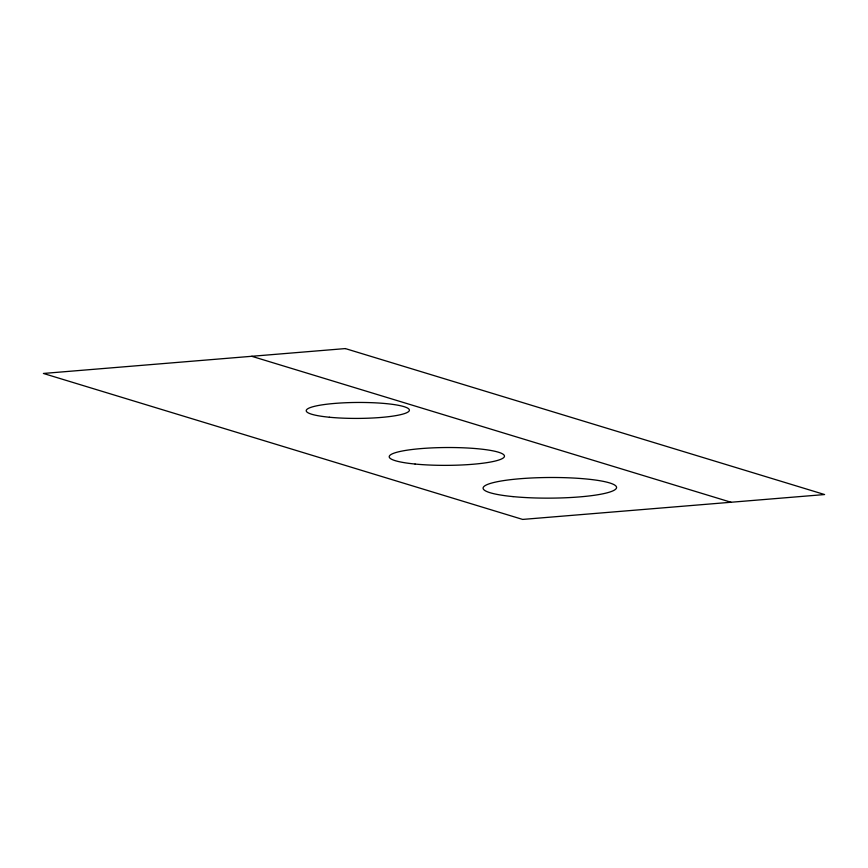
<?xml version="1.0" encoding="UTF-8"?>
<svg xmlns="http://www.w3.org/2000/svg" width="868" height="868" viewBox="0 0 868 868"><rect width="100%" height="100%" fill="white"/><g stroke="black" fill="none" stroke-linecap="round" stroke-linejoin="round"><path stroke-width="1.3" d="M251.753 356.292L731.008 502.257M345.345 348.578L43.4 373.457L522.655 519.422L824.6 494.543L345.345 348.578M329.406 417.237A51.559 7.975 -0.3 0 0 409.295 410.651A51.559 7.975 -0.3 0 0 334.788 403.414A51.559 7.975 -0.3 0 0 329.406 417.237M415.078 464.044A57.624 8.919 -0.3 0 0 504.351 456.687A57.624 8.919 -0.3 0 0 421.089 448.593A57.624 8.919 -0.3 0 0 415.078 464.044M513.064 496.615A66.717 10.318 -0.3 0 0 616.443 488.098A66.717 10.318 -0.3 0 0 520.03 478.735A66.717 10.318 -0.3 0 0 513.064 496.615"/></g></svg>
